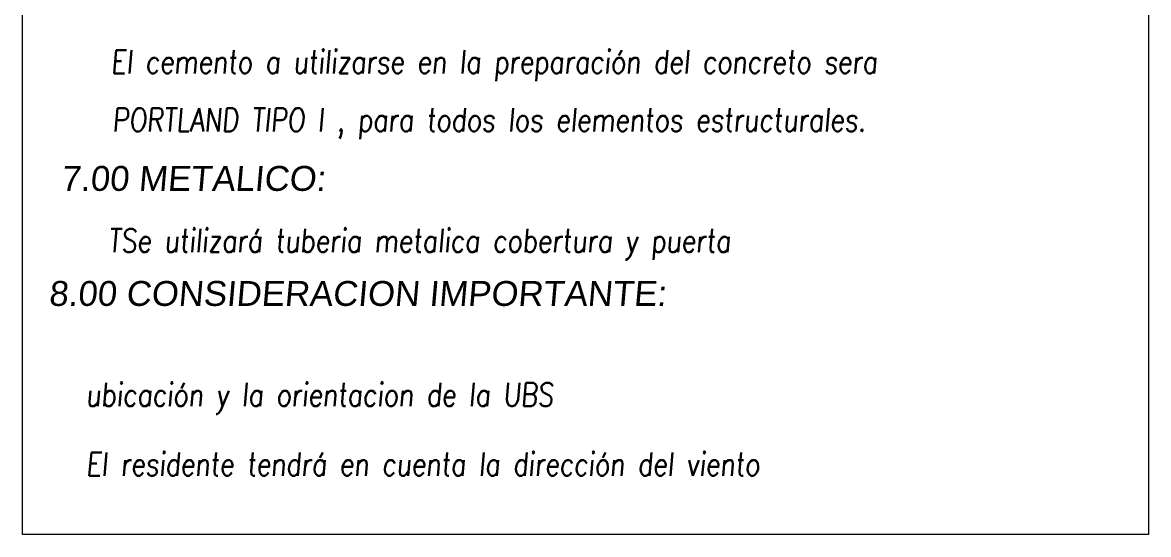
# Model space of a CAD drawing. Header units: metres. Extents: x 912 to 1393, y 476 to 584.
# Drawn here: x 1300.001 to 1302.899, y 492.758 to 494.075 of the extents above; entities that cross this region are included whole.
import ezdxf
from ezdxf.enums import TextEntityAlignment as Align

# ---------------------------------------------------------------- set-up
doc = ezdxf.new("R2010")
doc.units = ezdxf.units.M
doc.layers.add('PL-020', color=7, linetype='Continuous', lineweight=20)
doc.layers.add('TEXTO', color=7, linetype='Continuous', lineweight=20)
doc.styles.add('ACOT', font='romans.shx', dxfattribs={"width": 0.8, "oblique": 5})
doc.styles.add('TEXTOS', font='sanss___.ttf', dxfattribs={"oblique": 5})

msp = doc.modelspace()

# ---------------------------------------------------------------- linework, layer by layer
at = {"layer": 'PL-020', "linetype": 'ByBlock'}
msp.add_lwpolyline([(1300.001120269798, 498.2753139936914), (1302.899268899216, 498.2753139936914), (1302.899268899216, 492.75819287941), (1300.001120269798, 492.75819287941)], close=True, dxfattribs=at)

# ---------------------------------------------------------------- texts
at = {"layer": 'PL-020', "style": 'ACOT', "oblique": 5, "width": 0.8}
for s, p in [('El cemento a utilizarse en la preparación del concreto sera ', (1300.228770656479, 493.9439003105022)), ('PORTLAND TIPO I , para todos los elementos estructurales.', (1300.232104145331, 493.7949479300835))]:
    msp.add_text(s, height=0.06, dxfattribs=at).set_placement(p)
at = {"layer": 'PL-020', "char_height": 0.06, "attachment_point": 1, "style": 'ACOT'}
for s, width, heights, insert in [('{\\Fsimplex|c0;TSe utilizará tuberia metalica cobertura y puerta }', 3.201587888390122, [0], (1300.221680312749, 493.5440659505201)), ('{\\Fsimplex|c0; ubicación y la orientacion de la UBS}', 1.564355147536389, [0.2521935134977457], (1300.131329649499, 493.1478343205741)), ('{\\Fsimplex|c0;El residente tendrá en cuenta la dirección del viento }', 2.37213108363585, [0], (1300.164833231039, 492.9691313398405))]:
    msp.add_mtext_dynamic_manual_height_columns(s, width=width, gutter_width=12.5, heights=heights, dxfattribs=dict(at, insert=insert))
at = {"layer": 'TEXTO', "style": 'TEXTOS', "oblique": 5}
for s, p in [('7.00 METALICO:', (1300.440529891176, 493.6418633297163)), ('8.00 CONSIDERACION IMPORTANTE:', (1300.86303248624, 493.3460252260221))]:
    msp.add_text(s, height=0.064, dxfattribs=at).set_placement(p, align=Align.CENTER)

doc.saveas('drawing.dxf')
